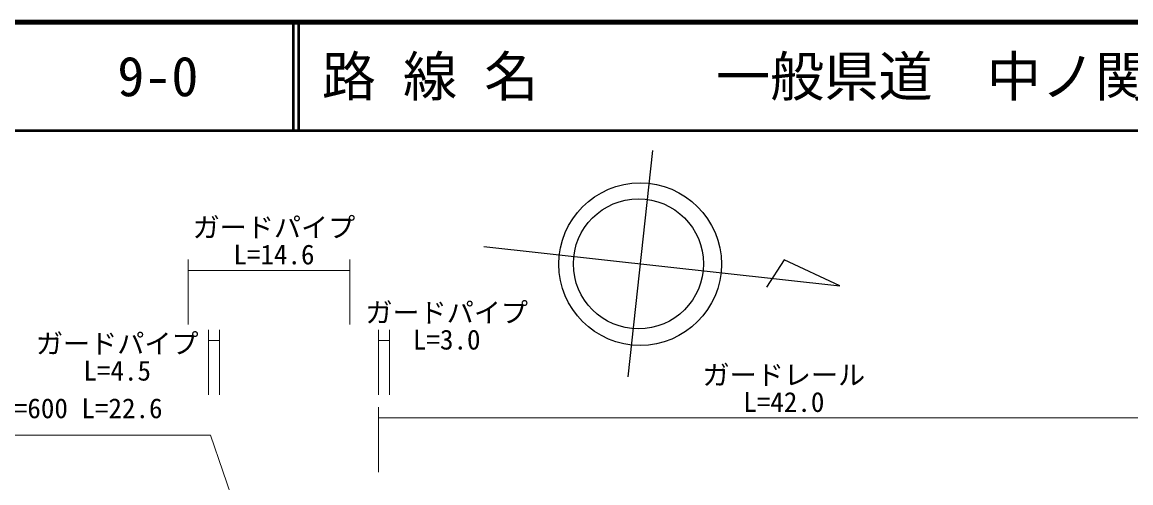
# Model space of a CAD drawing. Units: millimetres, scale not verified. Extents: x 40000 to 680000, y 20000 to 380000.
# Drawn here: x 152746 to 255014, y 337496 to 380000 of the extents above; entities that cross this region are included whole.
import ezdxf
from ezdxf.enums import TextEntityAlignment as Align

# ---------------------------------------------------------------- set-up
doc = ezdxf.new("R2010")
doc.units = ezdxf.units.MM
doc.header["$LTSCALE"] = 1000
for name, color, linetype, lineweight in [('M-STR-HTXT', 7, 'Continuous', 13), ('M-STR-STRC', 7, 'Continuous', 25), ('M-TTL', 2, 'Continuous', 140), ('M-TTL-LINE', 7, 'Continuous', 50)]:
    doc.layers.add(name, color=color, linetype=linetype, lineweight=lineweight)
doc.layers.add('M-TTL-TXT', color=7, linetype='Continuous')
doc.styles.add('ＭＳ ゴシック', font='')
doc.styles.get('ＭＳ ゴシック').set_extended_font_data('MS Gothic')

msp = doc.modelspace()

# ---------------------------------------------------------------- linework, layer by layer
at = {"layer": 'M-STR-HTXT'}
for p, q in [((168064, 352100), (168064, 358100)), ((182978, 352100), (182978, 358100)), ((168064, 357100), (182978, 357100)), ((169943, 345620), (169943, 351620)), ((170954, 345620), (170954, 351620)), ((185625, 345620), (185625, 351620)), ((186634, 345620), (186634, 351620)), ((169943, 350620), (170954, 350620)), ((185625, 350620), (186634, 350620)), ((185625, 338487), (185625, 344487)), ((185625, 343487), (265128, 343487)), ((170109, 341908), (137193, 341908)), ((183294, 303670), (170109, 341908))]:
    msp.add_line(p, q, dxfattribs=at)
at = {"layer": 'M-STR-STRC'}
for p, q in [((210900, 368150), (208606, 347276)), ((195340, 359297), (228171, 355688)), ((223029, 358070), (221398, 355552)), ((228171, 355688), (223029, 358070))]:
    msp.add_line(p, q, dxfattribs=at)
for centre, radius in [((209748, 357671), 7500), ((209593, 357697), 6000)]:
    msp.add_circle(centre, radius, dxfattribs=at)
at = {"layer": 'M-TTL'}
msp.add_line((680000, 380000), (40000, 380000), dxfattribs=at)
at = {"layer": 'M-TTL-LINE'}
for p, q in [((177750, 380000), (177750, 370000)), ((178250, 380000), (178250, 370000)), ((40000, 370000), (680000, 370000))]:
    msp.add_line(p, q, dxfattribs=at)

# ---------------------------------------------------------------- texts
at = {"layer": 'M-STR-HTXT', "style": 'ＭＳ ゴシック'}
for s, p in [('ガードパイプ', (175970, 359600)), ('L=14.6', (175970, 357100)), ('ガードパイプ', (191908, 351743)), ('ガードパイプ', (161514, 348878)), ('L=3.0', (191908, 349243)), ('L=4.5', (161514, 346378)), ('ガードレール', (223006, 345987)), ('L=42.0', (223006, 343487))]:
    msp.add_text(s, height=1833, dxfattribs=at).set_placement(p, align=Align.BOTTOM_CENTER)
msp.add_text('BOX B=1200 H=600 L=22.6', height=1833, dxfattribs=at).set_placement((165693, 342908), align=Align.BOTTOM_RIGHT)
at = {"layer": 'M-TTL-TXT', "style": 'ＭＳ ゴシック'}
for s, p in [('路 線 名', (180380, 375000)), ('一般県道\u3000中ノ関港線', (216734, 375000)), ('9-0', (161521, 375000))]:
    msp.add_text(s, height=3666, dxfattribs=at).set_placement(p, align=Align.MIDDLE_LEFT)

doc.saveas('drawing.dxf')
